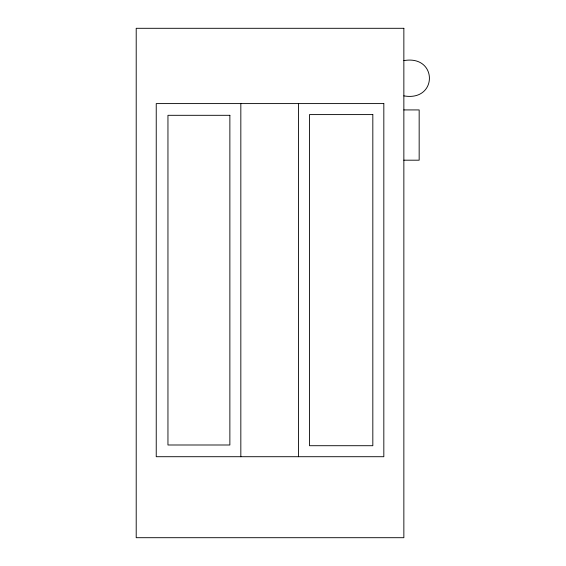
<?xml version="1.0" encoding="UTF-8"?>
<svg xmlns="http://www.w3.org/2000/svg" width="566" height="566" viewBox="0 0 566 566"><rect width="100%" height="100%" fill="white"/><g stroke="black" fill="none" stroke-linecap="round" stroke-linejoin="round"><path stroke-width="0.85" d="M403.855 60.619C437.928 54.577 437.928 101.908 403.855 95.866M403.855 109.924L419.165 109.924L419.165 160.192L403.855 160.192M298.48 103.592L298.48 456.712M240.833 103.592L240.833 456.712M403.855 28.3L136.208 28.3L136.208 537.7L403.855 537.7L403.855 28.3M383.826 103.592L156.237 103.592L156.237 456.712L383.826 456.712L383.826 103.592M372.824 114.594L309.482 114.594L309.482 445.711L372.824 445.711L372.824 114.594M229.867 115.308L167.953 115.308L167.953 444.996L229.867 444.996L229.867 115.308"/></g></svg>
